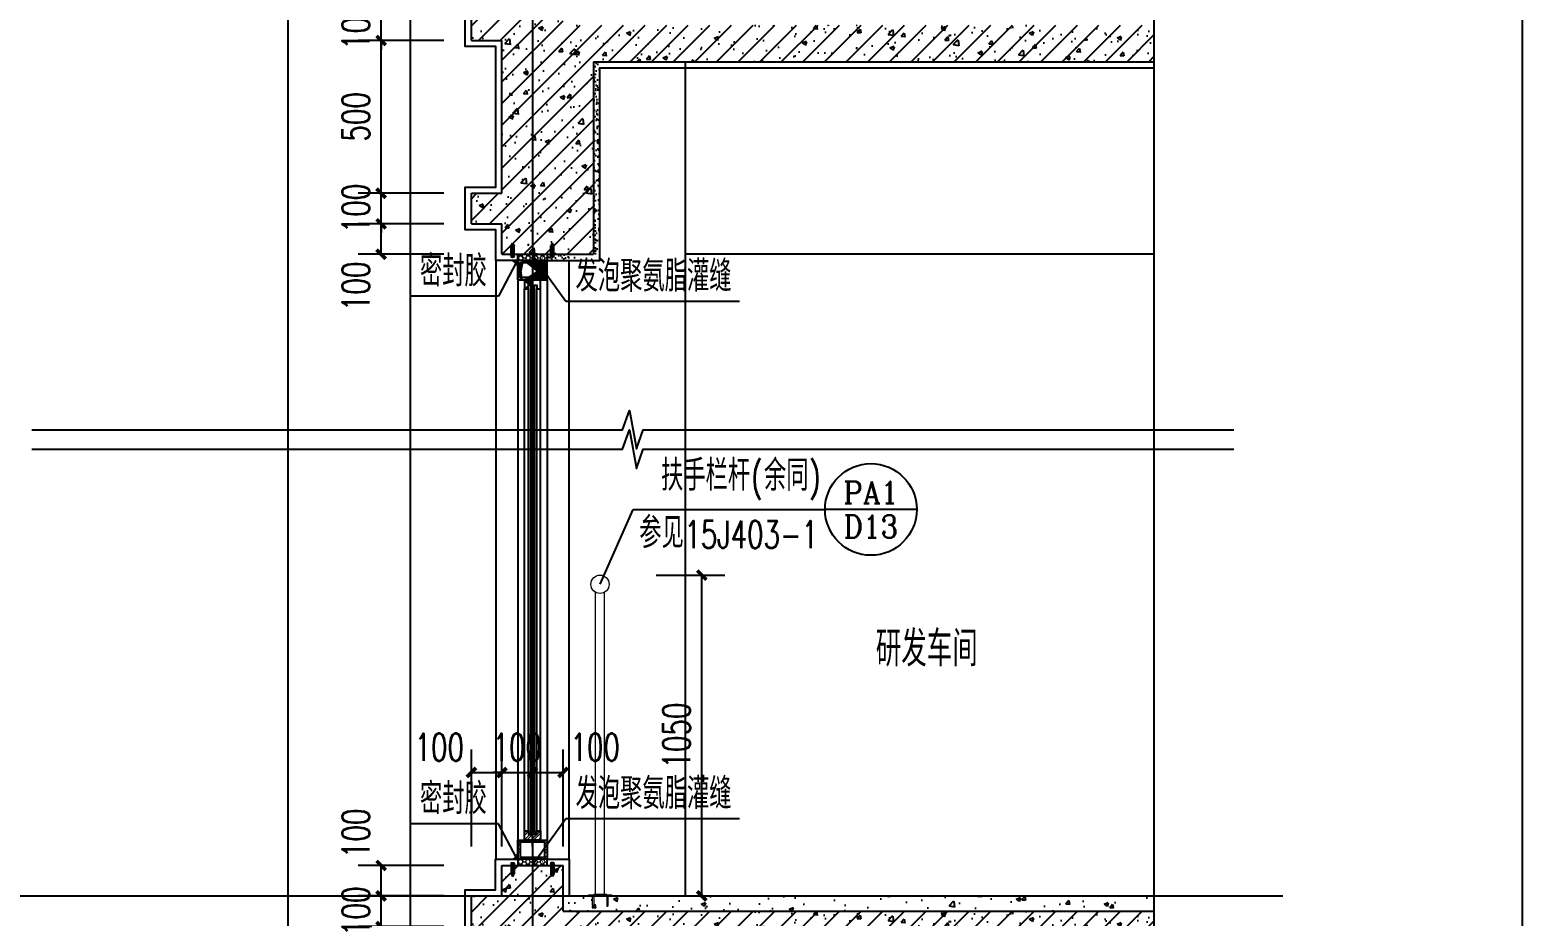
# Model space of a CAD drawing. Extents: x 1738711 to 2346805, y 1189731 to 2516152.
# Drawn here: x 1901301 to 1906184, y 1233528 to 1236429 of the extents above; entities that cross this region are included whole.
import ezdxf
from ezdxf.enums import TextEntityAlignment as Align

# ---------------------------------------------------------------- set-up
doc = ezdxf.new("R2010")
doc.units = 0
doc.header["$LTSCALE"] = 1000
doc.header["$MEASUREMENT"] = 0
for name, color, linetype, lineweight in [('_0', 7, 'Continuous', 25), ('填充', 252, 'Continuous', 5), ('栏杆', 6, 'Continuous', 15)]:
    doc.layers.add(name, color=color, linetype=linetype, lineweight=lineweight)
for name, color, linetype in [('AR-TEXT', 7, 'Continuous'), ('CONTINUOUS', 7, 'Continuous'), ('DIM_IDEN', 3, 'Continuous'), ('DIM_LEAD', 3, 'Continuous'), ('DIM_SYMB', 3, 'Continuous'), ('DOTE', 1, 'Continuous'), ('PUB_DIM', 3, 'Continuous'), ('PUB_HATCH', 8, 'Continuous'), ('PUB_TEXT', 7, 'Continuous'), ('WALL', 40, 'Continuous'), ('WINDOW', 144, 'Continuous'), ('切线', 35, 'Continuous'), ('看线', 8, 'Continuous'), ('石材', 5, 'Continuous'), ('窗', 125, 'Continuous')]:
    doc.layers.add(name, color=color, linetype=linetype)
doc.styles.add('_TCH_DIM', font='SIMPLEX', dxfattribs={"bigfont": 'GBCBIG'})
doc.styles.add('_TCH_DIM_T3', font='SIMPLEX', dxfattribs={"width": 0.7058823529411765, "bigfont": 'GBCBIG'})
doc.styles.add('_TCH_LABEL', font='COMPLEX', dxfattribs={"bigfont": 'GBCBIG'})
doc.styles.get("Standard").update_dxf_attribs({"font": 'gbenor.shx', "bigfont": 'gbcbig.shx'})
doc.dimstyles.new('_TCH_ARCH&&30', dxfattribs={"dimtxt": 89.25, "dimasz": 30, "dimexe": 75, "dimexo": 90, "dimgap": 37.87500000000001, "dimtad": 1, "dimdec": 0, "dimzin": 0, "dimdsep": 46, "dimtxsty": '_TCH_DIM_T3', "dimblk": 'ARCHTICK', "dimcen": 0.09, "dimclrt": 7, "dimazin": 2, "dimtfac": 1, "dimtdec": 0, "dimtix": 1, "dimtmove": 2, "dimatfit": 3, "dimfxl": 20, "dimtolj": 1, "dimtzin": 0, "dimarcsym": 0})
pattern_1 = [(225, (-424938021.4559683, -4685239473.939736), (11.22532015133644, -11.22532015133645), []), (225, (-424938021.4559683, -4685239481.877236), (11.22532015133644, -11.22532015133645), [])]

# ---------------------------------------------------------------- blocks, each defined once
blk = doc.blocks.new('gdfdgdfgdfbvfcxv')
at = {"layer": '填充'}
blk.add_line((264925.1590052751, -67479.48016648996), (264925.1590052751, -67589.48016648996), dxfattribs=at)
for points in [[(264919.1590052751, -67480.48016648996), (264829.4531232436, -67480.48016648996, -0.9999999999998485), (264829.4531232436, -67468.48016648996), (264919.1590052751, -67468.48016648996)], [(264919.1590052751, -67588.48016648996), (264829.4531232436, -67588.48016648996, 0.9999999999998485), (264829.4531232436, -67600.48016648996), (264919.1590052751, -67600.48016648996)]]:
    blk.add_lwpolyline(points, format="xyb", dxfattribs=at)
blk.add_lwpolyline([(264911.1590052752, -67634.48016648996), (264911.1590052752, -67434.48016648996), (264919.1590052752, -67434.48016648996), (264919.1590052752, -67634.48016648996)], close=True, dxfattribs=at)
blk.add_lwpolyline([(264911.1590052752, -67634.48016648996), (264911.1590052752, -67434.48016648996), (264919.1590052752, -67434.48016648996), (264919.1590052752, -67634.48016648996)], close=True, dxfattribs=at)
for centre, radius, start, end in [((264919.1590052751, -67483.27055614023), 4.499999999999999, 318.2387799836532, 90), ((264914.5262376207, -67487.70850220392), 9.195914699028702, 330.319845907807, 59.74924170688854), ((264919.1590052751, -67495.25905565452), 4.499999999999999, 318.2387799836532, 90), ((264919.1590052751, -67501.25330541166), 4.499999999999999, 318.2387799836532, 90), ((264919.1590052751, -67507.24755516881), 4.499999999999999, 318.2387799836532, 90), ((264919.1590052751, -67513.24180492596), 4.499999999999999, 318.2387799836532, 90), ((264919.1590052751, -67519.2360546831), 4.499999999999999, 318.2387799836532, 90), ((264919.1590052751, -67525.23030444025), 4.499999999999999, 318.2387799836532, 90), ((264919.1590052751, -67531.2245541974), 4.499999999999999, 318.2387799836532, 90), ((264919.1590052751, -67537.21880395431), 4.499999999999999, 318.2387799836532, 90), ((264919.1590052751, -67543.21305371169), 4.499999999999999, 318.2387799836532, 90), ((264919.1590052751, -67549.2073034686), 4.499999999999999, 318.2387799836532, 90), ((264919.1590052751, -67555.15057086223), 4.499999999999999, 318.2387799836532, 90), ((264919.1590052751, -67561.14482061937), 4.499999999999999, 318.2387799836532, 90), ((264919.1590052751, -67567.13907037652), 4.499999999999999, 318.2387799836532, 90), ((264919.1590052751, -67573.13332013367), 4.499999999999999, 318.2387799836532, 90), ((264919.1590052751, -67579.12756989081), 4.499999999999999, 318.2387799836532, 90), ((264919.1590052751, -67585.12181964796), 4.499999999999999, 269.9999649152392, 90)]:
    blk.add_arc(centre, radius, start, end, dxfattribs=at)
blk = doc.blocks.new('ghwerGWEGWEGW')
at = {"layer": '栏杆', "color": 6, "ltscale": 100}
for points in [[(2184611.378245345, 1556743.270899873), (2184611.378245345, 1557732.29813776)], [(2184641.378245345, 1556743.270899873), (2184641.378245345, 1557732.29813776)]]:
    blk.add_lwpolyline(points, dxfattribs=at)
blk.add_circle((2184626.378245345, 1557758.278899873), 30, dxfattribs=at)
at = {"layer": 'CONTINUOUS', "xscale": -0.384000000001397, "yscale": 0.384000000001397, "zscale": 0.384000000001397, "rotation": 270}
blk.add_blockref('gdfdgdfgdfbvfcxv', (2210560.670266158, 1455012.393841477), dxfattribs=at)
blk = doc.blocks.new('hrtheraghyra')
at = {"layer": 'WINDOW', "linetype": 'ByBlock'}
for p, q in [((-5, 20.97169877961278), (0, 29.42110927030444)), ((0, 29.42110927030444), (5, 20.97169877961278)), ((-5.930252616293728, -11.95136042498052), (6.0497822817415, -11.95136042498052))]:
    blk.add_line(p, q, dxfattribs=at)
for points in [[(-5, -11.95136042498052), (-5, 20.97169877961278)], [(0, -16.74081518873572), (0, 29.42110927030444)], [(5, -11.95136042498052), (5, 20.97169877961278)]]:
    blk.add_lwpolyline(points, dxfattribs=at)
blk.add_arc((0.05976483272388577, -8.920780394226313), 6.713026468484638, 206.8366017215709, 333.163398278429, dxfattribs=at)
blk = doc.blocks.new('_ArchTick')
at = {"color": 0, "linetype": 'ByBlock', "const_width": 0.4}
blk.add_lwpolyline([(-0.5, -0.5), (0.5, 0.5)], dxfattribs=at)
blk = doc.blocks.new('*D551')
at = {"layer": 'Defpoints', "color": 0, "transparency": 16777216}
for p in [(1902450.361484089, 1235794.386919201), (1902745.597061429, 1235794.386919201), (1902745.597061429, 1235694.386919202)]:
    blk.add_point(p, dxfattribs=at)
at = {"layer": 'PUB_DIM', "color": 0, "lineweight": -2, "transparency": 16777216}
for p, q in [((1902655.597061429, 1235794.386919201), (1902375.361484089, 1235794.386919201)), ((1902450.361484089, 1235694.386919202), (1902450.361484089, 1235794.386919201)), ((1902655.597061429, 1235694.386919202), (1902375.361484089, 1235694.386919202))]:
    blk.add_line(p, q, dxfattribs=at)
at = {"layer": 'PUB_DIM', "color": 0, "lineweight": -2, "transparency": 16777216, "xscale": 30, "yscale": 30, "zscale": 30}
for p, rotation in [((1902450.361484089, 1235794.386919201), 90), ((1902450.361484089, 1235694.386919202), 270)]:
    blk.add_blockref('_ArchTick', p, dxfattribs=dict(at, rotation=rotation))
at = {"layer": 'PUB_DIM', "color": 7, "transparency": 16777216, "insert": (1902367.861484089, 1235589.386919202), "char_height": 89.25, "attachment_point": 5, "rotation": 90, "style": '_TCH_DIM_T3'}
blk.add_mtext('\\A1;100', dxfattribs=at)
blk = doc.blocks.new('*D552')
at = {"layer": 'Defpoints', "color": 0, "transparency": 16777216}
for p in [(1902450.361484089, 1235894.386919201), (1902745.597061429, 1235894.386919201), (1902745.597061429, 1235794.386919201)]:
    blk.add_point(p, dxfattribs=at)
at = {"layer": 'PUB_DIM', "color": 0, "lineweight": -2, "transparency": 16777216}
for p, q in [((1902450.361484089, 1235894.386919201), (1902450.361484089, 1235924.386919201)), ((1902655.597061429, 1235894.386919201), (1902375.361484089, 1235894.386919201)), ((1902450.361484089, 1235794.386919201), (1902450.361484089, 1235894.386919201)), ((1902655.597061429, 1235794.386919201), (1902375.361484089, 1235794.386919201)), ((1902450.361484089, 1235794.386919201), (1902450.361484089, 1235764.386919201))]:
    blk.add_line(p, q, dxfattribs=at)
at = {"layer": 'PUB_DIM', "color": 0, "lineweight": -2, "transparency": 16777216, "xscale": 30, "yscale": 30, "zscale": 30}
for p, rotation in [((1902450.361484089, 1235894.386919201), 270), ((1902450.361484089, 1235794.386919201), 90)]:
    blk.add_blockref('_ArchTick', p, dxfattribs=dict(at, rotation=rotation))
at = {"layer": 'PUB_DIM', "color": 7, "transparency": 16777216, "insert": (1902367.861484089, 1235844.386919202), "char_height": 89.25, "attachment_point": 5, "rotation": 90, "style": '_TCH_DIM_T3'}
blk.add_mtext('\\A1;100', dxfattribs=at)
blk = doc.blocks.new('*D553')
at = {"layer": 'Defpoints', "color": 0, "transparency": 16777216}
for p in [(1902450.361484089, 1236394.386919201), (1902745.597061429, 1236394.386919201), (1902745.597061429, 1235894.386919201)]:
    blk.add_point(p, dxfattribs=at)
at = {"layer": 'PUB_DIM', "color": 0, "lineweight": -2, "transparency": 16777216}
for p, q in [((1902655.597061429, 1236394.386919201), (1902375.361484089, 1236394.386919201)), ((1902450.361484089, 1235894.386919201), (1902450.361484089, 1236394.386919201)), ((1902655.597061429, 1235894.386919201), (1902375.361484089, 1235894.386919201))]:
    blk.add_line(p, q, dxfattribs=at)
at = {"layer": 'PUB_DIM', "color": 0, "lineweight": -2, "transparency": 16777216, "xscale": 30, "yscale": 30, "zscale": 30}
for p, rotation in [((1902450.361484089, 1236394.386919201), 90), ((1902450.361484089, 1235894.386919201), 270)]:
    blk.add_blockref('_ArchTick', p, dxfattribs=dict(at, rotation=rotation))
at = {"layer": 'PUB_DIM', "color": 7, "transparency": 16777216, "insert": (1902367.861484089, 1236144.386919202), "char_height": 89.25, "attachment_point": 5, "rotation": 90, "style": '_TCH_DIM_T3'}
blk.add_mtext('\\A1;500', dxfattribs=at)
blk = doc.blocks.new('*D554')
at = {"layer": 'Defpoints', "color": 0, "transparency": 16777216}
for p in [(1902450.361484089, 1236494.386919201), (1902745.597061429, 1236494.386919201), (1902745.597061429, 1236394.386919201)]:
    blk.add_point(p, dxfattribs=at)
at = {"layer": 'PUB_DIM', "color": 0, "lineweight": -2, "transparency": 16777216}
for p, q in [((1902655.597061429, 1236494.386919201), (1902375.361484089, 1236494.386919201)), ((1902450.361484089, 1236494.386919201), (1902450.361484089, 1236524.386919201)), ((1902450.361484089, 1236394.386919201), (1902450.361484089, 1236494.386919201)), ((1902655.597061429, 1236394.386919201), (1902375.361484089, 1236394.386919201)), ((1902450.361484089, 1236394.386919201), (1902450.361484089, 1236364.386919201))]:
    blk.add_line(p, q, dxfattribs=at)
at = {"layer": 'PUB_DIM', "color": 0, "lineweight": -2, "transparency": 16777216, "xscale": 30, "yscale": 30, "zscale": 30}
for p, rotation in [((1902450.361484089, 1236494.386919201), 270), ((1902450.361484089, 1236394.386919201), 90)]:
    blk.add_blockref('_ArchTick', p, dxfattribs=dict(at, rotation=rotation))
at = {"layer": 'PUB_DIM', "color": 7, "transparency": 16777216, "insert": (1902367.861484089, 1236444.386919202), "char_height": 89.25, "attachment_point": 5, "rotation": 90, "style": '_TCH_DIM_T3'}
blk.add_mtext('\\A1;100', dxfattribs=at)
blk = doc.blocks.new('*D556')
at = {"layer": 'Defpoints', "color": 0, "transparency": 16777216}
for p in [(1903260.197001524, 1234644.386919201), (1903499.405884259, 1234644.386919201), (1903260.197001524, 1233594.386919201)]:
    blk.add_point(p, dxfattribs=at)
at = {"layer": 'PUB_DIM', "color": 0, "lineweight": -2, "transparency": 16777216}
for p, q in [((1903350.197001524, 1234644.386919201), (1903574.405884259, 1234644.386919201)), ((1903499.405884259, 1233594.386919201), (1903499.405884259, 1234644.386919201)), ((1903350.197001524, 1233594.386919201), (1903574.405884259, 1233594.386919201))]:
    blk.add_line(p, q, dxfattribs=at)
at = {"layer": 'PUB_DIM', "color": 0, "lineweight": -2, "transparency": 16777216, "xscale": 30, "yscale": 30, "zscale": 30}
for p, rotation in [((1903499.405884259, 1234644.386919201), 90), ((1903499.405884259, 1233594.386919201), 270)]:
    blk.add_blockref('_ArchTick', p, dxfattribs=dict(at, rotation=rotation))
at = {"layer": 'PUB_DIM', "color": 7, "transparency": 16777216, "insert": (1903416.905884259, 1234119.386919202), "char_height": 89.25, "attachment_point": 5, "rotation": 90, "style": '_TCH_DIM_T3'}
blk.add_mtext('\\A1;1050', dxfattribs=at)
blk = doc.blocks.new('*D557')
at = {"layer": 'Defpoints', "color": 0, "transparency": 16777216}
for p in [(1902845.597061429, 1233998.524214612), (1902745.597061429, 1233666.186882937), (1902845.597061429, 1233666.186882937)]:
    blk.add_point(p, dxfattribs=at)
at = {"layer": 'PUB_DIM', "color": 0, "lineweight": -2, "transparency": 16777216}
for p, q in [((1902745.597061429, 1233756.186882937), (1902745.597061429, 1234073.524214612)), ((1902845.597061429, 1233756.186882937), (1902845.597061429, 1234073.524214612)), ((1902745.597061429, 1233998.524214612), (1902845.597061429, 1233998.524214612))]:
    blk.add_line(p, q, dxfattribs=at)
at = {"layer": 'PUB_DIM', "color": 0, "lineweight": -2, "transparency": 16777216, "xscale": 30, "yscale": 30, "zscale": 30, "rotation": 180}
blk.add_blockref('_ArchTick', (1902745.597061429, 1233998.524214612), dxfattribs=at)
at = {"layer": 'PUB_DIM', "color": 0, "lineweight": -2, "transparency": 16777216, "xscale": 30, "yscale": 30, "zscale": 30}
blk.add_blockref('_ArchTick', (1902845.597061429, 1233998.524214612), dxfattribs=at)
at = {"layer": 'PUB_DIM', "color": 7, "transparency": 16777216, "insert": (1902640.597061428, 1234081.024214612), "char_height": 89.25, "attachment_point": 5, "style": '_TCH_DIM_T3'}
blk.add_mtext('\\A1;100', dxfattribs=at)
blk = doc.blocks.new('*D558')
at = {"layer": 'Defpoints', "color": 0, "transparency": 16777216}
for p in [(1902945.597061429, 1233998.524214613), (1902845.597061429, 1233666.186882937), (1902945.597061429, 1233666.186882937)]:
    blk.add_point(p, dxfattribs=at)
at = {"layer": 'PUB_DIM', "color": 0, "lineweight": -2, "transparency": 16777216}
for p, q in [((1902845.597061429, 1233756.186882937), (1902845.597061429, 1234073.524214613)), ((1902945.597061429, 1233756.186882937), (1902945.597061429, 1234073.524214613)), ((1902845.597061429, 1233998.524214613), (1902815.597061429, 1233998.524214613)), ((1902845.597061429, 1233998.524214613), (1902945.597061429, 1233998.524214613)), ((1902945.597061429, 1233998.524214613), (1902975.597061429, 1233998.524214613))]:
    blk.add_line(p, q, dxfattribs=at)
at = {"layer": 'PUB_DIM', "color": 0, "lineweight": -2, "transparency": 16777216, "xscale": 30, "yscale": 30, "zscale": 30}
blk.add_blockref('_ArchTick', (1902845.597061429, 1233998.524214613), dxfattribs=at)
at = {"layer": 'PUB_DIM', "color": 0, "lineweight": -2, "transparency": 16777216, "xscale": 30, "yscale": 30, "zscale": 30, "rotation": 180}
blk.add_blockref('_ArchTick', (1902945.597061429, 1233998.524214613), dxfattribs=at)
at = {"layer": 'PUB_DIM', "color": 7, "transparency": 16777216, "insert": (1902895.597061429, 1234081.024214613), "char_height": 89.25, "attachment_point": 5, "style": '_TCH_DIM_T3'}
blk.add_mtext('\\A1;100', dxfattribs=at)
blk = doc.blocks.new('*D559')
at = {"layer": 'Defpoints', "color": 0, "transparency": 16777216}
for p in [(1903045.597061429, 1233998.524214613), (1902945.597061429, 1233666.186882937), (1903045.597061429, 1233666.186882938)]:
    blk.add_point(p, dxfattribs=at)
at = {"layer": 'PUB_DIM', "color": 0, "lineweight": -2, "transparency": 16777216}
for p, q in [((1902945.597061429, 1233756.186882937), (1902945.597061429, 1234073.524214613)), ((1903045.597061429, 1233756.186882938), (1903045.597061429, 1234073.524214613)), ((1902945.597061429, 1233998.524214613), (1903045.597061429, 1233998.524214613))]:
    blk.add_line(p, q, dxfattribs=at)
at = {"layer": 'PUB_DIM', "color": 0, "lineweight": -2, "transparency": 16777216, "xscale": 30, "yscale": 30, "zscale": 30, "rotation": 180}
blk.add_blockref('_ArchTick', (1902945.597061429, 1233998.524214613), dxfattribs=at)
at = {"layer": 'PUB_DIM', "color": 0, "lineweight": -2, "transparency": 16777216, "xscale": 30, "yscale": 30, "zscale": 30}
blk.add_blockref('_ArchTick', (1903045.597061429, 1233998.524214613), dxfattribs=at)
at = {"layer": 'PUB_DIM', "color": 7, "transparency": 16777216, "insert": (1903150.597061428, 1234081.024214613), "char_height": 89.25, "attachment_point": 5, "style": '_TCH_DIM_T3'}
blk.add_mtext('\\A1;100', dxfattribs=at)
blk = doc.blocks.new('*D563')
at = {"layer": 'Defpoints', "color": 0, "transparency": 16777216}
for p in [(1902450.361484089, 1233594.386919201), (1902745.597061429, 1233594.386919201), (1902745.597061429, 1233494.386919201)]:
    blk.add_point(p, dxfattribs=at)
at = {"layer": 'PUB_DIM', "color": 0, "lineweight": -2, "transparency": 16777216}
for p, q in [((1902450.361484089, 1233594.386919201), (1902450.361484089, 1233624.386919201)), ((1902655.597061429, 1233594.386919201), (1902375.361484089, 1233594.386919201)), ((1902450.361484089, 1233494.386919201), (1902450.361484089, 1233594.386919201)), ((1902655.597061429, 1233494.386919201), (1902375.361484089, 1233494.386919201)), ((1902450.361484089, 1233494.386919201), (1902450.361484089, 1233464.386919201))]:
    blk.add_line(p, q, dxfattribs=at)
at = {"layer": 'PUB_DIM', "color": 0, "lineweight": -2, "transparency": 16777216, "xscale": 30, "yscale": 30, "zscale": 30}
for p, rotation in [((1902450.361484089, 1233594.386919201), 270), ((1902450.361484089, 1233494.386919201), 90)]:
    blk.add_blockref('_ArchTick', p, dxfattribs=dict(at, rotation=rotation))
at = {"layer": 'PUB_DIM', "color": 7, "transparency": 16777216, "insert": (1902367.861484089, 1233544.386919202), "char_height": 89.25, "attachment_point": 5, "rotation": 90, "style": '_TCH_DIM_T3'}
blk.add_mtext('\\A1;100', dxfattribs=at)
blk = doc.blocks.new('*D564')
at = {"layer": 'Defpoints', "color": 0, "transparency": 16777216}
for p in [(1902450.361484089, 1233694.386919201), (1902745.597061429, 1233694.386919201), (1902745.597061429, 1233594.386919201)]:
    blk.add_point(p, dxfattribs=at)
at = {"layer": 'PUB_DIM', "color": 0, "lineweight": -2, "transparency": 16777216}
for p, q in [((1902655.597061429, 1233694.386919201), (1902375.361484089, 1233694.386919201)), ((1902450.361484089, 1233594.386919201), (1902450.361484089, 1233694.386919201)), ((1902655.597061429, 1233594.386919201), (1902375.361484089, 1233594.386919201))]:
    blk.add_line(p, q, dxfattribs=at)
at = {"layer": 'PUB_DIM', "color": 0, "lineweight": -2, "transparency": 16777216, "xscale": 30, "yscale": 30, "zscale": 30}
for p, rotation in [((1902450.361484089, 1233694.386919201), 90), ((1902450.361484089, 1233594.386919201), 270)]:
    blk.add_blockref('_ArchTick', p, dxfattribs=dict(at, rotation=rotation))
at = {"layer": 'PUB_DIM', "color": 7, "transparency": 16777216, "insert": (1902367.861484089, 1233799.386919201), "char_height": 89.25, "attachment_point": 5, "rotation": 90, "style": '_TCH_DIM_T3'}
blk.add_mtext('\\A1;100', dxfattribs=at)

msp = doc.modelspace()

# ---------------------------------------------------------------- hatches: boundary and pattern name
at = {"layer": 'PUB_HATCH'}
h = msp.add_hatch(dxfattribs=at)
h.set_pattern_fill('钢筋混凝土', color=256, scale=20, style=0)
h.set_pattern_definition([(45, (-281403.3454722157, -145141.1364600034), (-35.35533905932737, 35.35533905932738), []), (49.99999999999999, (-281403.3454722157, -145141.1364600034), (143.4520365201507, -12.55042699651902), [15, -165]), (355, (-281403.3454722157, -145141.1364600034), (-27.7502667226, 150.4384267400024), [12, -132]), (100.4514, (-281391.3911362157, -145142.1823280034), (115.7018763428043, 137.8879084121907), [12.748038, -140.2284224]), (46.18420000000002, (-281403.3454722157, -145101.1364600034), (213.4482097251289, -33.10380286580362), [22.49999999999998, -247.4999999999999]), (96.6356, (-281385.5581232157, -145103.8951214034), (186.9325411097407, 194.8235741800883), [19.1220576, -210.3426]), (351.1842, (-281403.3454722157, -145101.1364600034), (186.9323890267254, 194.8237201850649), [18, -198]), (21, (-281383.3454722157, -145111.1364600034), (119.3814104236923, -80.52377813306776), [15, -165]), (326.0000000000001, (-281383.3454722157, -145111.1364600034), (48.66306638431634, 145.0300090093706), [12, -132]), (71.4514, (-281373.3970256157, -145117.8467812034), (168.044525716298, 64.50609934199048), [12.748038, -140.2284224]), (37.50000000000001, (-281403.3454722157, -145141.1364600034), (2.431971063458134, 66.5787707662623), [0, -130.4, 0, -134, 0, -132.5]), (7.499999999999999, (-281403.3454722157, -145141.1364600034), (52.61390748842972, 78.88234237647205), [0, -76.39999999999999, 0, -127.4, 0, -50.5]), (327.5, (-281447.9454722157, -145141.1364600034), (106.7644872344818, -4.510974346875951), [0, -50, 0, -156, 0, -207]), (317.5, (-281467.9454722157, -145141.1364600034), (116.6372338684772, 20.02099646646354), [0, -65, 0, -103.6, 0, -147])])
h.paths.add_polyline_path([(1904980.033040785, 1236324.386919201), (1903145.597061429, 1236324.386919202), (1903145.597061429, 1235694.386919201), (1902845.597061429, 1235694.386919201), (1902845.597061429, 1235794.386919201), (1902745.597061429, 1235794.386919201), (1902745.597061429, 1235894.386919201), (1902845.597061429, 1235894.386919201), (1902845.597061429, 1236394.386919201), (1902745.597061429, 1236394.386919201), (1902745.597061429, 1236494.386919201), (1902844.790626383, 1236494.386919201), (1902845.59706143, 1236594.386919201), (1903045.597061429, 1236594.386919201), (1903045.597061429, 1236444.386919202), (1904980.033040785, 1236444.386919202)])
h = msp.add_hatch(dxfattribs=at)
h.set_pattern_fill('碎沙', color=256, scale=10, style=0)
h.set_pattern_definition([(37.50000000000001, (0, 0), (-0.8000156479920251, 24.47066186646712), [0, -19.304, 0, -21.59, 0, -20.6375]), (7.499999999999999, (0, 0), (22.47616415690013, 35.84125502841771), [0, -10.414, 0, -17.399, 0, -6.6675]), (327.5, (-15.621, 0), (39.5496185120729, 0.071859233927285), [0, -6.35, 0, -22.86, 0, -29.845]), (317.5, (-15.621, 0), (38.17782262361487, 11.14646616286081), [0, -3.175, 0, -14.986, 0, -17.145])])
h.paths.add_polyline_path([(1902993.59706143, 1235674.386919202), (1903165.59706143, 1235674.386919202), (1903165.59706143, 1236324.386919202), (1903145.597061429, 1236324.386919202), (1903145.597061429, 1235694.386919201), (1902993.597061429, 1235694.386919201)])
h = msp.add_hatch(dxfattribs=at)
h.set_pattern_fill('钢筋混凝土', color=256, scale=20, style=0)
h.set_pattern_definition([(45, (-281403.3454722157, -148041.1364600032), (-35.35533905932737, 35.35533905932738), []), (49.99999999999999, (-281403.3454722157, -148041.1364600032), (143.4520365201507, -12.55042699651902), [15, -165]), (355, (-281403.3454722157, -148041.1364600032), (-27.7502667226, 150.4384267400024), [12, -132]), (100.4514, (-281391.3911362157, -148042.1823280032), (115.7018763428043, 137.8879084121907), [12.748038, -140.2284224]), (46.18420000000002, (-281403.3454722157, -148001.1364600032), (213.4482097251289, -33.10380286580362), [22.49999999999998, -247.4999999999999]), (96.6356, (-281385.5581232157, -148003.8951214032), (186.9325411097407, 194.8235741800883), [19.1220576, -210.3426]), (351.1842, (-281403.3454722157, -148001.1364600032), (186.9323890267254, 194.8237201850649), [18, -198]), (21, (-281383.3454722157, -148011.1364600032), (119.3814104236923, -80.52377813306776), [15, -165]), (326.0000000000001, (-281383.3454722157, -148011.1364600032), (48.66306638431634, 145.0300090093706), [12, -132]), (71.4514, (-281373.3970256157, -148017.8467812032), (168.044525716298, 64.50609934199048), [12.748038, -140.2284224]), (37.50000000000001, (-281403.3454722157, -148041.1364600032), (2.431971063458134, 66.5787707662623), [0, -130.4, 0, -134, 0, -132.5]), (7.499999999999999, (-281403.3454722157, -148041.1364600032), (52.61390748842972, 78.88234237647205), [0, -76.39999999999999, 0, -127.4, 0, -50.5]), (327.5, (-281447.9454722157, -148041.1364600032), (106.7644872344818, -4.510974346875951), [0, -50, 0, -156, 0, -207]), (317.5, (-281467.9454722157, -148041.1364600032), (116.6372338684772, 20.02099646646354), [0, -65, 0, -103.6, 0, -147])])
h.paths.add_polyline_path([(1904980.033040785, 1233424.386919202), (1903145.597061429, 1233424.386919202), (1903145.597061429, 1232794.386919202), (1902845.597061429, 1232794.386919202), (1902845.597061429, 1232894.386919201), (1902745.597061429, 1232894.386919202), (1902745.597061429, 1232994.386919202), (1902845.597061429, 1232994.386919202), (1902845.597061429, 1233494.386919202), (1902745.597061429, 1233494.386919202), (1902745.597061429, 1233594.386919202), (1902844.790626383, 1233594.386919202), (1902845.59706143, 1233694.386919201), (1903045.597061429, 1233694.386919201), (1903045.597061429, 1233544.386919202), (1904980.033040785, 1233544.386919202)])
h = msp.add_hatch(dxfattribs=at)
h.set_pattern_fill('混凝土', color=256, scale=20, style=0)
h.set_pattern_definition([(49.99999999999999, (-2.328306436538696e-10, 5800.000000000466), (143.4520365201507, -12.55042699651902), [15, -165]), (355, (-2.328306436538696e-10, 5800.000000000466), (-27.7502667226, 150.4384267400024), [12, -132]), (100.4514, (11.95433599976717, 5798.954132000466), (115.7018763428043, 137.8879084121907), [12.748038, -140.2284224]), (46.18420000000002, (-2.328306436538696e-10, 5840.000000000466), (213.4482097251289, -33.10380286580362), [22.49999999999999, -247.4999999999999]), (96.6356, (17.78734899976717, 5837.241338600465), (186.9325411097407, 194.8235741800883), [19.1220576, -210.3426]), (351.1842, (-2.328306436538696e-10, 5840.000000000466), (186.9323890267254, 194.8237201850649), [18, -198]), (21, (19.99999999976717, 5830.000000000466), (119.3814104236923, -80.52377813306776), [15, -165]), (326.0000000000001, (19.99999999976717, 5830.000000000466), (48.66306638431634, 145.0300090093706), [12, -132]), (71.4514, (29.94844659976717, 5823.289678800465), (168.044525716298, 64.50609934199048), [12.748038, -140.2284224]), (37.50000000000001, (-2.328306436538696e-10, 5800.000000000466), (2.431971063458134, 66.5787707662623), [0, -130.4, 0, -134, 0, -132.5]), (7.499999999999999, (-2.328306436538696e-10, 5800.000000000466), (52.61390748842972, 78.88234237647205), [0, -76.39999999999999, 0, -127.4, 0, -50.5]), (327.5, (-44.60000000023283, 5800.000000000466), (106.7644872344818, -4.510974346875951), [0, -50, 0, -156, 0, -207]), (317.5, (-64.60000000023282, 5800.000000000466), (116.6372338684772, 20.02099646646354), [0, -65, 0, -103.6, 0, -147])])
h.paths.add_polyline_path([(1903045.597061428, 1233594.386919202), (1904980.033040785, 1233594.386919202), (1904980.033040785, 1233544.386919202), (1903045.597061428, 1233544.386919202)])
at = {"layer": '填充'}
h = msp.add_hatch(dxfattribs=at)
h.set_pattern_fill('HONEY', color=256, scale=5, angle=-180, style=0)
h.set_pattern_definition([(6.492229350048602e-14, (3523557.597061429, 2427708.886919201), (11.90625, -6.874074999999996), [7.9375, -15.875]), (240, (3523557.597061429, 2427708.886919201), (-11.90624857751951, -6.87407746380848), [7.9375, -15.875]), (300.0000000000001, (3523557.597061429, 2427708.886919201), (1.422480491156399e-06, -13.74815246380847), [-15.875, 7.9375])])
h.paths.add_polyline_path([(1902993.597061429, 1235674.386919201), (1902897.597061429, 1235674.386919201), (1902897.597061429, 1235694.386919201), (1902993.597061429, 1235694.386919201)])
h = msp.add_hatch(dxfattribs=at)
h.set_pattern_fill('STEEL', color=256, scale=10, angle=-180, style=0)
h.set_pattern_definition(pattern_1)
h.paths.add_polyline_path([(1902986.397061441, 1235618.499518574), (1902904.797061477, 1235618.499518574), (1902904.797061477, 1235662.564512433), (1902897.597061429, 1235655.124080838), (1902897.597061429, 1235611.299518765), (1902990.397689614, 1235611.299518765), (1902993.597061429, 1235614.731899441), (1902993.597061429, 1235674.386919201), (1902916.237437818, 1235674.386919201), (1902909.270099435, 1235667.186919392), (1902986.397061441, 1235667.186919392)])
h = msp.add_hatch(dxfattribs=at)
h.set_pattern_fill('STEEL', color=256, scale=10, angle=-180, style=0)
h.set_pattern_definition(pattern_1)
h.paths.add_polyline_path([(1902947.213168893, 1235581.299518765), (1902940.197061453, 1235581.299518765), (1902940.197061453, 1235593.299518765), (1902932.997061465, 1235593.299518765), (1902932.997061465, 1235581.299518765), (1902919.797061477, 1235581.299518765), (1902919.797061477, 1235611.299518765), (1902947.213168893, 1235611.299518765)])
h.paths.add_polyline_path([(1902971.397061441, 1235581.299518765), (1902959.397061441, 1235581.299518765), (1902959.397061441, 1235593.299518765), (1902952.197061453, 1235593.299518765), (1902952.197061453, 1235581.299518765), (1902947.213168893, 1235581.299518765), (1902947.213168893, 1235611.299518765), (1902971.397061441, 1235611.299518765)])
h = msp.add_hatch(dxfattribs=at)
h.set_pattern_fill('STEEL', color=256, scale=10, angle=-180, style=0)
h.set_pattern_definition([(44.99999999999999, (3636265.44466928, 4300751.417775334), (-11.22532015133644, 11.22532015133645), []), (44.99999999999999, (3636265.44466928, 4300759.355275334), (-11.22532015133644, 11.22532015133645), [])])
h.paths.add_polyline_path([(1902947.213169787, 1233807.474319638), (1902940.197062347, 1233807.474319638), (1902940.197062347, 1233795.474319638), (1902932.997062359, 1233795.474319638), (1902932.997062359, 1233807.474319638), (1902919.797062371, 1233807.474319638), (1902919.797062371, 1233777.474319638), (1902947.213169787, 1233777.474319638)])
h.paths.add_polyline_path([(1902971.397062335, 1233807.474319638), (1902959.397062335, 1233807.474319638), (1902959.397062335, 1233795.474319638), (1902952.197062347, 1233795.474319638), (1902952.197062347, 1233807.474319638), (1902947.213169787, 1233807.474319638), (1902947.213169787, 1233777.474319638), (1902971.397062335, 1233777.474319638)])
h = msp.add_hatch(dxfattribs=at)
h.set_pattern_fill('STEEL', color=256, scale=10, angle=-180, style=0)
h.set_pattern_definition([(45.00000000000006, (1658542.019097243, -80617.92036133935), (-11.22532015133644, 11.22532015133644), []), (45.00000000000006, (1658542.019097243, -80609.98286133935), (-11.22532015133644, 11.22532015133644), [])])
h.paths.add_polyline_path([(1902986.397062335, 1233770.274319828), (1902904.797062371, 1233770.274319828), (1902904.797062371, 1233726.20932597), (1902897.597062323, 1233733.649757565), (1902897.597062323, 1233777.474319638), (1902990.397690509, 1233777.474319638), (1902993.597062323, 1233774.041938961), (1902993.597062323, 1233714.386919201), (1902916.237438712, 1233714.386919201), (1902909.270100329, 1233721.58691901), (1902986.397062335, 1233721.58691901)])
h = msp.add_hatch(dxfattribs=at)
h.set_pattern_fill('HONEY', color=256, scale=5, angle=-180, style=0)
h.set_pattern_definition([(359.9999999999999, (3523557.597062323, 41679.88691920112), (11.90625, 6.874074999999996), [7.9375, -15.875]), (120, (3523557.597062323, 41679.88691920112), (-11.90624857751951, 6.87407746380848), [7.9375, -15.875]), (59.99999999999999, (3523557.597062323, 41679.88691920112), (1.422480491156399e-06, 13.74815246380847), [-15.875, 7.9375])])
h.paths.add_polyline_path([(1902993.597062323, 1233714.386919201), (1902897.597062323, 1233714.386919201), (1902897.597062323, 1233694.386919201), (1902993.597062323, 1233694.386919201)])
at = {"layer": '看线'}
h = msp.add_hatch(dxfattribs=at)
h.set_pattern_fill('ANSI31', color=256, style=0)
h.set_pattern_definition([(45.00000000000001, (295917.3627760746, 3315025.386824568), (-1.122532015133644, 1.122532015133644), [])])
edge = h.paths.add_edge_path()
edge.add_arc((1902867.401550028, 1235644.191412885), 32.6380913519154, 22.307252299583524, 67.6927476905459, ccw=False)
edge.add_line((1902897.597061429, 1235656.579959829), (1902897.597061429, 1235674.386924703))
edge.add_line((1902897.597061429, 1235674.386924703), (1902879.790096913, 1235674.386924703))
h = msp.add_hatch(dxfattribs=at)
h.set_pattern_fill('ANSI31', color=256, style=0)
h.set_pattern_definition([(315, (295917.3722572101, -845636.6129861653), (-1.122532015133644, -1.122532015133644), [])])
edge = h.paths.add_edge_path()
edge.add_arc((1902867.411030572, 1233744.582425402), 32.63809181052642, 292.3072530990943, 337.6927482430117)
edge.add_line((1902897.606542565, 1233732.193878573), (1902897.597062321, 1233714.386919201))
edge.add_line((1902897.597062321, 1233714.386919201), (1902879.799578108, 1233714.386913699))

# ---------------------------------------------------------------- linework, layer by layer
at = {"layer": 'DIM_IDEN'}
for p, q in [((1903166.530212884, 1234614.386919202), (1903274.756670485, 1234859.292039568)), ((1903274.756670485, 1234859.292039568), (1903902.853256332, 1234859.292039568)), ((1904202.853256332, 1234859.292039568), (1903902.853256332, 1234859.292039568))]:
    msp.add_line(p, q, dxfattribs=at)
msp.add_lwpolyline([(1903166.530212884, 1234614.386919202, 1), (1903166.530212884, 1234614.386919202, 1)], format="xyb", close=True, dxfattribs=at)
msp.add_circle((1904052.853256332, 1234859.292039568), 150, dxfattribs=at)
at = {"layer": 'DIM_LEAD'}
for p, q in [((1902891.892094699, 1235667.793460819), (1902834.097065384, 1235557.790307862)), ((1902948.096099334, 1235689.607030245), (1903055.191227316, 1235540.998795627)), ((1902834.097065384, 1235557.790307862), (1902545.862726359, 1235557.790307862)), ((1903055.191227316, 1235540.998795627), (1903622.787981808, 1235540.998795627)), ((1902948.096099338, 1233699.1160807), (1903055.19122732, 1233847.724315319)), ((1903055.19122732, 1233847.724315319), (1903622.787981812, 1233847.724315319)), ((1902834.097065388, 1233830.932803084), (1902545.862726363, 1233830.932803084)), ((1902891.892094703, 1233720.929650126), (1902834.097065388, 1233830.932803084))]:
    msp.add_line(p, q, dxfattribs=at)
at = {"layer": 'DIM_SYMB'}
for points in [[(1904980.033040785, 1221004.491384034), (1904980.033040785, 1231807.875501727), (1904917.033040785, 1231830.805626486), (1905043.033040785, 1231853.022826055), (1904980.033040785, 1231875.375501727), (1904980.033040785, 1242678.75961942)], [(1901308.098605396, 1235120.396845983), (1903240.450302311, 1235120.396845983), (1903263.380427069, 1235183.396845983), (1903285.597626639, 1235057.396845983), (1903307.950302311, 1235120.396845983), (1905240.301999225, 1235120.396845983)], [(1901308.098605396, 1235056.48025044), (1903240.450302311, 1235056.48025044), (1903263.380427069, 1235119.48025044), (1903285.597626639, 1234993.48025044), (1903307.950302311, 1235056.48025044), (1905240.301999225, 1235056.48025044)]]:
    msp.add_lwpolyline(points, dxfattribs=at)
at = {"layer": 'DOTE'}
for p, q in [((1902945.597061429, 1242716.693157102), (1902945.597061429, 1221032.277691007)), ((1899406.458372165, 1233594.386919201), (1905400.934661698, 1233594.386919202))]:
    msp.add_line(p, q, dxfattribs=at)
at = {"layer": 'WALL'}
for p, q in [((1902745.597061429, 1236394.386919201), (1902745.597061429, 1236494.386919202)), ((1902745.597061429, 1236394.386919201), (1902845.597061429, 1236394.386919201)), ((1902845.597061429, 1235894.386919202), (1902845.597061429, 1236394.386919201)), ((1903145.597061429, 1236324.386919202), (1904980.033040785, 1236324.386919201)), ((1903145.597061429, 1236324.386919201), (1903145.597061429, 1235694.386919201)), ((1902745.597061429, 1235894.386919201), (1902845.597061429, 1235894.386919201)), ((1902745.597061429, 1235794.386919201), (1902745.597061429, 1235894.386919202)), ((1902745.597061429, 1235794.386919201), (1902845.597061429, 1235794.386919201)), ((1902845.597061429, 1235694.386919201), (1902845.597061429, 1235794.386919201)), ((1902845.597061429, 1235694.386919201), (1903145.597061429, 1235694.386919202)), ((1903045.597061429, 1235694.386919201), (1903045.59706143, 1235694.386919201)), ((1902844.790626383, 1233594.386919201), (1902844.790626382, 1233694.386919201)), ((1902845.59706143, 1233694.386919201), (1903045.59706143, 1233694.386919201)), ((1903045.597061429, 1233544.386919202), (1903045.597061429, 1233694.386919201)), ((1902745.597061429, 1233594.386919201), (1902844.790626383, 1233594.386919201)), ((1902745.597061429, 1233494.386919201), (1902745.597061429, 1233594.386919202)), ((1903045.597061429, 1233544.386919202), (1904980.033040785, 1233544.386919202))]:
    msp.add_line(p, q, dxfattribs=at)
at = {"layer": '切线'}
msp.add_line((1903045.597061429, 1233594.386919201), (1904980.033040785, 1233594.386919201), dxfattribs=at)
for points in [[(1902897.597061427, 1235674.386919201), (1902825.597061427, 1235674.386919201), (1902825.597061427, 1235774.386919201), (1902725.597061427, 1235774.386919201), (1902725.597061426, 1235914.386919202), (1902825.597061426, 1235914.386919201), (1902825.597061427, 1236374.386919201), (1902725.597061427, 1236374.386919201), (1902725.597061427, 1236514.386919201), (1902824.790626381, 1236514.386919202), (1902824.79062638, 1236614.386919201), (1902897.597062321, 1236614.386919201)], [(1902993.59706143, 1235674.386919202), (1903165.59706143, 1235674.386919202), (1903165.597061429, 1236304.386919202), (1904980.033040786, 1236304.386919202)], [(1902897.597061427, 1232774.386919201), (1902825.597061427, 1232774.386919201), (1902825.597061427, 1232874.386919201), (1902725.597061427, 1232874.386919201), (1902725.597061426, 1233014.386919202), (1902825.597061426, 1233014.386919201), (1902825.597061427, 1233474.386919201), (1902725.597061427, 1233474.386919201), (1902725.597061427, 1233614.386919201), (1902824.790626381, 1233614.386919202), (1902824.79062638, 1233714.386919201), (1902897.597062321, 1233714.386919201)], [(1902993.597062324, 1233714.386919201), (1903065.59706143, 1233714.386919201), (1903065.59706143, 1233594.386919201)]]:
    msp.add_lwpolyline(points, dxfattribs=at)
for centre, start, end in [((1902867.401550028, 1235644.191412885), 22.30728611160722, 67.69272395107458), ((1902867.411031164, 1233744.582425517), 292.3072760489353, 337.6489431071878)]:
    msp.add_arc(centre, 32.63809135155627, start, end, dxfattribs=at)
at = {"layer": '看线'}
for p, q in [((1906183.548719872, 1242881.556566289), (1906183.547623354, 1220651.557238328)), ((1902145.597060177, 1241105.442492284), (1902145.597060177, 1228694.386919201)), ((1902545.597097777, 1236494.386919202), (1902545.597097777, 1233594.386919201)), ((1903445.597061428, 1236324.386919201), (1903445.597061428, 1233594.386919201)), ((1902825.597061429, 1235674.386919201), (1902825.597061429, 1233714.386919201)), ((1903065.59706143, 1233714.386919201), (1903065.59706143, 1235674.386919202)), ((1904980.033040785, 1235694.386919202), (1903445.597061428, 1235694.386919202)), ((1902545.597097777, 1233594.386919202), (1902545.597097777, 1230694.386919201))]:
    msp.add_line(p, q, dxfattribs=at)
at = {"layer": '石材', "const_width": 2}
for points in [[(1902960.6292325, 1235674.386919201), (1902917.707688604, 1235674.386919201), (1902905.354557488, 1235694.386919201), (1902861.617093716, 1235694.386919201)], [(1902930.564890418, 1235674.386919201), (1902973.486434314, 1235674.386919201), (1902985.83956543, 1235694.386919201), (1903029.577029202, 1235694.386919201)], [(1902960.629233394, 1233714.386919201), (1902917.707689498, 1233714.386919201), (1902905.354558382, 1233694.386919201), (1902861.61709461, 1233694.386919201)], [(1902930.564891312, 1233714.386919201), (1902973.486435208, 1233714.386919201), (1902985.839566324, 1233694.386919201), (1903029.577030096, 1233694.386919201)]]:
    msp.add_lwpolyline(points, dxfattribs=at)
at = {"layer": '石材'}
for points in [[(1902993.597061429, 1235674.386919201), (1902897.597061429, 1235674.386919201), (1902897.597061429, 1235694.386919201), (1902993.597061429, 1235694.386919201)], [(1902993.597062323, 1233714.386919201), (1902897.597062323, 1233714.386919201), (1902897.597062323, 1233694.386919201), (1902993.597062323, 1233694.386919201)]]:
    msp.add_lwpolyline(points, close=True, dxfattribs=at)
at = {"layer": '窗', "color": 117}
for p, q in [((1902897.597062323, 1235611.299518765), (1902897.597062323, 1233777.474319638)), ((1902993.597062383, 1235611.299518765), (1902993.597062383, 1233777.474319638)), ((1902932.997062359, 1233807.474319638), (1902932.997062359, 1235581.299518765)), ((1902940.197062347, 1233807.474319638), (1902940.197062347, 1235581.299518765)), ((1902952.197062347, 1233807.474319638), (1902952.197062347, 1235581.299518765)), ((1902959.397062335, 1233807.474319638), (1902959.397062335, 1235581.299518765))]:
    msp.add_line(p, q, dxfattribs=at)
at = {"layer": '窗', "color": 237}
for p, q in [((1902919.797062371, 1233807.474319638), (1902919.797062371, 1235581.299518765)), ((1902971.397062335, 1233807.474319638), (1902971.397062335, 1235581.299518765))]:
    msp.add_line(p, q, dxfattribs=at)
for points in [[(1902897.597061429, 1235611.299518765), (1902897.597061429, 1235674.386919201)], [(1902897.597062323, 1233777.474319638), (1902897.597062323, 1233714.386919201)]]:
    msp.add_lwpolyline(points, dxfattribs=at)
for points in [[(1902897.597061429, 1235611.299518765), (1902993.597061429, 1235611.299518765), (1902993.597061429, 1235674.386919201), (1902897.597061429, 1235674.386919201)], [(1902904.797061477, 1235618.499518574), (1902904.797061477, 1235667.186919392), (1902986.397061441, 1235667.186919392), (1902986.397061441, 1235618.499518574)], [(1902932.997061465, 1235581.299518765), (1902932.997061465, 1235593.299518765), (1902940.197061453, 1235593.299518765), (1902940.197061453, 1235581.299518765), (1902952.197061453, 1235581.299518765), (1902952.197061453, 1235593.299518765), (1902959.397061441, 1235593.299518765), (1902959.397061441, 1235581.299518765), (1902971.397061441, 1235581.299518765), (1902971.397061441, 1235611.299518765), (1902919.797061477, 1235611.299518765), (1902919.797061477, 1235581.299518765)], [(1902932.997062359, 1233807.474319638), (1902932.997062359, 1233795.474319638), (1902940.197062347, 1233795.474319638), (1902940.197062347, 1233807.474319638), (1902952.197062347, 1233807.474319638), (1902952.197062347, 1233795.474319638), (1902959.397062335, 1233795.474319638), (1902959.397062335, 1233807.474319638), (1902971.397062335, 1233807.474319638), (1902971.397062335, 1233777.474319638), (1902919.797062371, 1233777.474319638), (1902919.797062371, 1233807.474319638)], [(1902897.597062323, 1233777.474319638), (1902993.597062323, 1233777.474319638), (1902993.597062323, 1233714.386919201), (1902897.597062323, 1233714.386919201)], [(1902904.797062371, 1233770.274319828), (1902904.797062371, 1233721.58691901), (1902986.397062335, 1233721.58691901), (1902986.397062335, 1233770.274319828)]]:
    msp.add_lwpolyline(points, close=True, dxfattribs=at)

# ---------------------------------------------------------------- block references
at = {"layer": '_0'}
msp.add_blockref('ghwerGWEGWEGW', (-281459.8480324605, -323143.8919806718), dxfattribs=at)
at = {"layer": 'WALL'}
msp.add_blockref('hrtheraghyra', (1902880.466051612, 1235701.006968678), dxfattribs=at)
at = {"layer": 'WALL', "xscale": -1}
msp.add_blockref('hrtheraghyra', (1903010.728071246, 1235701.006968678), dxfattribs=at)
at = {"layer": 'WALL', "xscale": -1, "rotation": 180}
msp.add_blockref('hrtheraghyra', (1902880.466052506, 1233687.766869724), dxfattribs=at)
at = {"layer": 'WALL', "rotation": 180}
msp.add_blockref('hrtheraghyra', (1903010.72807214, 1233687.766869724), dxfattribs=at)

# ---------------------------------------------------------------- texts
at = {"layer": 'AR-TEXT'}
msp.add_text('研发车间', height=115.7446808510638, dxfattribs=at).set_placement((1904068.92733238, 1234345.767660633))
at = {"layer": 'PUB_TEXT', "color": 7, "style": '_TCH_DIM'}
for s, p in [('密封胶', (1902577.362726359, 1235589.290307862)), ('发泡聚氨脂灌缝', (1903086.394364787, 1235572.498795627)), ('扶手栏杆', (1903366.0128308, 1234920.542039568)), ('余同', (1903702.906447821, 1234920.542039568)), ('参见', (1903294.906447821, 1234732.845231057)), ('发泡聚氨脂灌缝', (1903086.394364791, 1233879.224315319)), ('密封胶', (1902577.362726363, 1233862.432803084))]:
    msp.add_text(s, height=101.2765957446808, dxfattribs=at).set_placement(p)
at = {"layer": 'PUB_TEXT', "color": 7, "style": '_TCH_DIM', "width": 0.7058823529411765}
for s, p in [('(', (1903660.906447821, 1234920.542039568)), (')', (1903850.353256332, 1234920.542039568)), ('15J403-1', (1903442.353256332, 1234732.845231057))]:
    msp.add_text(s, height=89.25, dxfattribs=at).set_placement(p)
at = {"layer": 'PUB_TEXT', "color": 7, "style": '_TCH_LABEL'}
for s, height, p, p2 in [('PA1', 72.45658422518304, (1903963.145104434, 1234878.396738901), (1904142.561408229, 1234878.396738901)), ('D13', 73.2403426244387, (1903963.918554573, 1234767.031180428), (1904141.78795809, 1234767.031180428))]:
    msp.add_text(s, height=height, dxfattribs=at).set_placement(p, p2, align=Align.FIT)

# ---------------------------------------------------------------- dimensions: what is measured, and where the dimension line sits
at = {"layer": 'PUB_DIM'}
for p1, p2, distance, picture, middle in [((1902745.597061429, 1236394.386919201), (1902745.597061429, 1236494.386919201), 295.23557734000497, '*D554', (1902367.861484089, 1236444.386919202)), ((1902745.597061429, 1235894.386919201), (1902745.597061429, 1236394.386919201), 295.23557734000497, '*D553', (1902367.861484089, 1236144.386919202)), ((1902745.597061429, 1235794.386919201), (1902745.597061429, 1235894.386919201), 295.23557734000497, '*D552', (1902367.861484089, 1235844.386919202)), ((1903260.197001524, 1233594.386919201), (1903260.197001524, 1234644.386919201), -239.208882734878, '*D556', (1903416.905884259, 1234119.386919202)), ((1902845.597061429, 1233666.186882937), (1902945.597061429, 1233666.186882937), 332.33733167592436, '*D558', (1902895.597061429, 1234081.024214613)), ((1902745.597061429, 1233494.386919201), (1902745.597061429, 1233594.386919201), 295.23557734000497, '*D563', (1902367.861484089, 1233544.386919202))]:
    dim = msp.add_aligned_dim(p1=p1, p2=p2, distance=distance, dimstyle='_TCH_ARCH&&30', dxfattribs=at)
    dim.commit()
    dim.dimension.update_dxf_attribs({"geometry": picture, "text_midpoint": middle})
for base, p1, p2, angle, picture, middle in [((1902450.361484089, 1235794.386919201), (1902745.597061429, 1235694.386919202), (1902745.597061429, 1235794.386919201), 90, '*D551', (1902367.861484089, 1235589.386919202)), ((1902845.597061429, 1233998.524214612), (1902745.597061429, 1233666.186882937), (1902845.597061429, 1233666.186882937), 0, '*D557', (1902640.597061428, 1234081.024214612)), ((1903045.597061429, 1233998.524214613), (1902945.597061429, 1233666.186882937), (1903045.597061429, 1233666.186882938), 5.336085289072462e-10, '*D559', (1903150.597061428, 1234081.024214613)), ((1902450.361484089, 1233694.386919201), (1902745.597061429, 1233594.386919201), (1902745.597061429, 1233694.386919201), 90, '*D564', (1902367.861484089, 1233799.386919201))]:
    dim = msp.add_linear_dim(base=base, p1=p1, p2=p2, angle=angle, dimstyle='_TCH_ARCH&&30', dxfattribs=at)
    dim.commit()
    dim.dimension.update_dxf_attribs({"geometry": picture, "text_midpoint": middle, "dimtype": 129})

doc.saveas('drawing.dxf')
